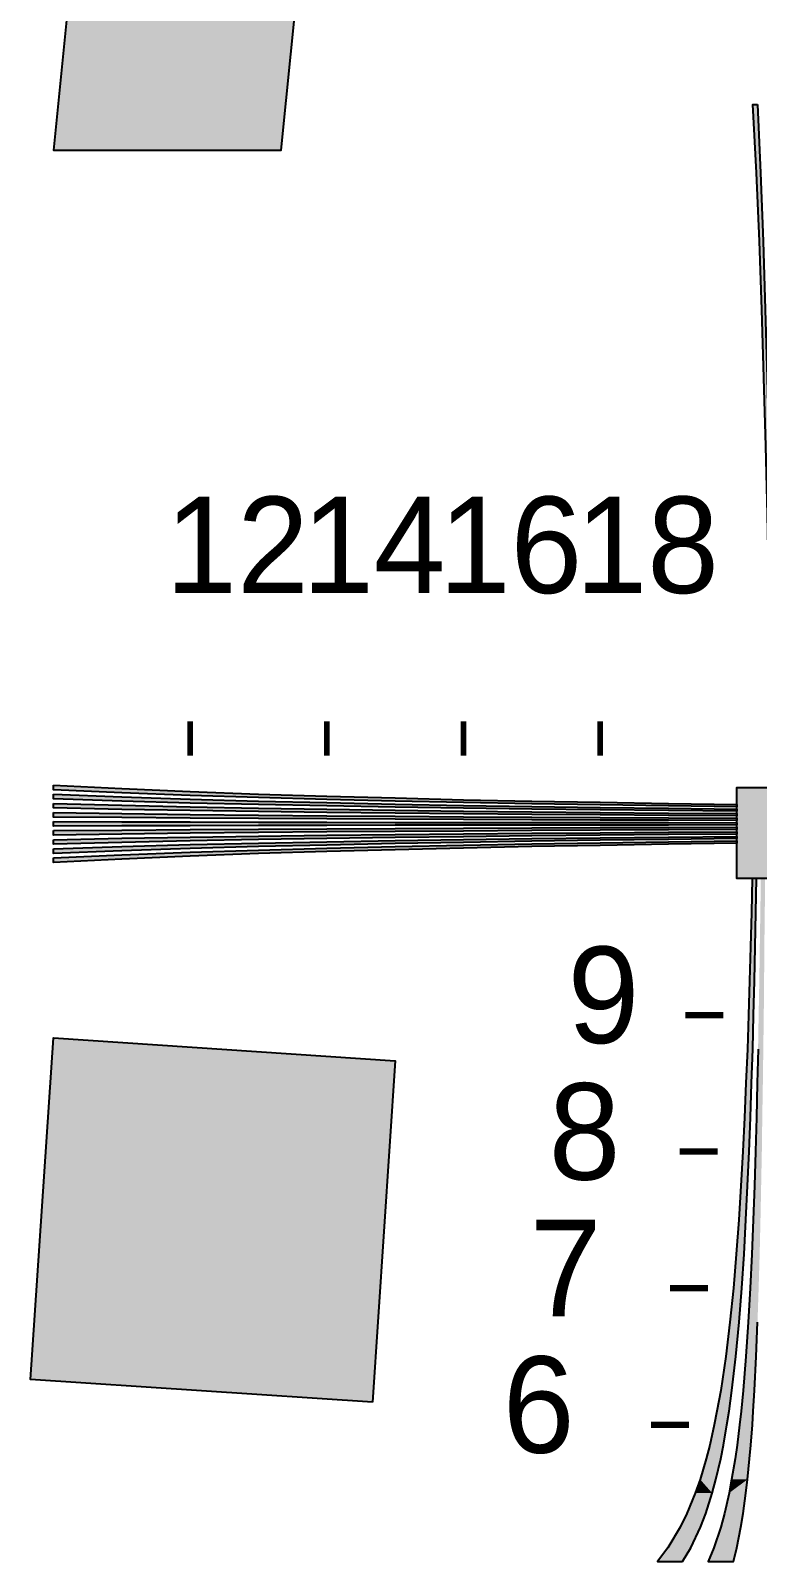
# Model space of a CAD drawing. Header units: millimetres. Extents: x 0 to 791, y 0 to 492.
# Drawn here: x 609.6 to 673.4, y 88.1 to 222.6 of the extents above; entities that cross this region are included whole.
import ezdxf

# ---------------------------------------------------------------- set-up
doc = ezdxf.new("R2010")
doc.units = ezdxf.units.MM
for name, color, linetype in [('LABELS', 7, 'Continuous'), ('PERIPHERY', 7, 'Continuous'), ('SFR', 7, 'Continuous')]:
    doc.layers.add(name, color=color, linetype=linetype)

msp = doc.modelspace()

# ---------------------------------------------------------------- hatches: boundary and pattern name
at = {"layer": 'PERIPHERY', "true_color": 0x000000}
h = msp.add_hatch(color=7, dxfattribs=at)
h.dxf.hatch_style = 1
h.paths.add_polyline_path([(673.36, 216.13), (673.63, 210.13), (673.86, 204.12), (674.05, 198.12), (674.22, 192.12), (674.36, 186.12), (674.48, 180.12), (674.6, 174.12), (674.69, 168.12), (674.78, 162.12), (674.86, 156.12), (674.67, 156.12), (674.57, 162.12), (674.47, 168.12), (674.36, 174.12), (674.24, 180.12), (674.1, 186.12), (673.94, 192.12), (673.75, 198.12), (673.54, 204.12), (673.28, 210.13), (672.97, 216.13), (673.36, 216.13)])
h = msp.add_hatch(color=7, dxfattribs=at)
h.dxf.hatch_style = 1
h.paths.add_polyline_path([(611.56, 156.33), (617.56, 156.02), (623.56, 155.76), (629.56, 155.55), (635.56, 155.36), (641.56, 155.2), (647.56, 155.05), (653.56, 154.93), (659.56, 154.82), (665.56, 154.72), (671.56, 154.63), (671.56, 154.43), (665.56, 154.51), (659.56, 154.6), (653.56, 154.69), (647.56, 154.8), (641.56, 154.93), (635.56, 155.07), (629.56, 155.24), (623.56, 155.43), (617.56, 155.66), (611.56, 155.93), (611.56, 156.33)])
h = msp.add_hatch(color=7, dxfattribs=at)
h.dxf.hatch_style = 1
h.paths.add_polyline_path([(679.56, 148.13), (671.56, 148.13), (671.56, 156.13), (679.56, 156.13), (679.56, 148.13)])
h = msp.add_hatch(color=7, dxfattribs=at)
h.dxf.hatch_style = 1
h.paths.add_polyline_path([(611.56, 155.53), (617.56, 155.29), (623.56, 155.1), (629.56, 154.93), (635.56, 154.79), (641.56, 154.66), (647.56, 154.55), (653.56, 154.46), (659.56, 154.37), (665.56, 154.3), (671.56, 154.23), (671.56, 154.03), (665.56, 154.09), (659.56, 154.15), (653.56, 154.22), (647.56, 154.3), (641.56, 154.4), (635.56, 154.5), (629.56, 154.62), (623.56, 154.76), (617.56, 154.93), (611.56, 155.13), (611.56, 155.53)])
h = msp.add_hatch(color=7, dxfattribs=at)
h.dxf.hatch_style = 1
h.paths.add_polyline_path([(611.56, 154.73), (617.56, 154.57), (623.56, 154.43), (629.56, 154.31), (635.56, 154.22), (641.56, 154.13), (647.56, 154.05), (653.56, 153.99), (659.56, 153.93), (665.56, 153.88), (671.56, 153.83), (671.56, 153.63), (665.56, 153.67), (659.56, 153.71), (653.56, 153.75), (647.56, 153.8), (641.56, 153.86), (635.56, 153.93), (629.56, 154.01), (623.56, 154.1), (617.56, 154.2), (611.56, 154.33), (611.56, 154.73)])
h = msp.add_hatch(color=7, dxfattribs=at)
h.dxf.hatch_style = 1
h.paths.add_polyline_path([(611.56, 153.93), (617.56, 153.84), (623.56, 153.76), (629.56, 153.7), (635.56, 153.64), (641.56, 153.6), (647.56, 153.55), (653.56, 153.52), (659.56, 153.49), (665.56, 153.46), (671.56, 153.43), (671.56, 153.23), (665.56, 153.25), (659.56, 153.26), (653.56, 153.28), (647.56, 153.3), (641.56, 153.33), (635.56, 153.36), (629.56, 153.39), (623.56, 153.43), (617.56, 153.48), (611.56, 153.53), (611.56, 153.93)])
h = msp.add_hatch(color=7, dxfattribs=at)
h.dxf.hatch_style = 1
h.paths.add_polyline_path([(611.56, 153.13), (617.56, 153.11), (623.56, 153.1), (629.56, 153.08), (635.56, 153.07), (641.56, 153.06), (647.56, 153.05), (653.56, 153.05), (659.56, 153.04), (665.56, 153.04), (671.56, 153.03), (671.56, 152.83), (665.56, 152.82), (659.56, 152.82), (653.56, 152.81), (647.56, 152.8), (641.56, 152.8), (635.56, 152.79), (629.56, 152.78), (623.56, 152.76), (617.56, 152.75), (611.56, 152.73), (611.56, 153.13)])
h = msp.add_hatch(color=7, dxfattribs=at)
h.dxf.hatch_style = 1
h.paths.add_polyline_path([(611.56, 152.33), (617.56, 152.38), (623.56, 152.43), (629.56, 152.47), (635.56, 152.5), (641.56, 152.53), (647.56, 152.55), (653.56, 152.58), (659.56, 152.6), (665.56, 152.61), (671.56, 152.63), (671.56, 152.43), (665.56, 152.4), (659.56, 152.37), (653.56, 152.34), (647.56, 152.3), (641.56, 152.26), (635.56, 152.22), (629.56, 152.16), (623.56, 152.1), (617.56, 152.02), (611.56, 151.93), (611.56, 152.33)])
h = msp.add_hatch(color=7, dxfattribs=at)
h.dxf.hatch_style = 1
h.paths.add_polyline_path([(611.56, 151.53), (617.56, 151.66), (623.56, 151.76), (629.56, 151.85), (635.56, 151.93), (641.56, 152), (647.56, 152.05), (653.56, 152.11), (659.56, 152.15), (665.56, 152.19), (671.56, 152.23), (671.56, 152.03), (665.56, 151.98), (659.56, 151.93), (653.56, 151.87), (647.56, 151.8), (641.56, 151.73), (635.56, 151.64), (629.56, 151.55), (623.56, 151.43), (617.56, 151.29), (611.56, 151.13), (611.56, 151.53)])
h = msp.add_hatch(color=7, dxfattribs=at)
h.dxf.hatch_style = 1
h.paths.add_polyline_path([(611.56, 150.73), (617.56, 150.93), (623.56, 151.1), (629.56, 151.24), (635.56, 151.36), (641.56, 151.46), (647.56, 151.55), (653.56, 151.64), (659.56, 151.71), (665.56, 151.77), (671.56, 151.83), (671.56, 151.63), (665.56, 151.56), (659.56, 151.49), (653.56, 151.4), (647.56, 151.3), (641.56, 151.2), (635.56, 151.07), (629.56, 150.93), (623.56, 150.76), (617.56, 150.57), (611.56, 150.33), (611.56, 150.73)])
h = msp.add_hatch(color=7, dxfattribs=at)
h.dxf.hatch_style = 1
h.paths.add_polyline_path([(611.56, 149.93), (617.56, 150.2), (623.56, 150.43), (629.56, 150.62), (635.56, 150.79), (641.56, 150.93), (647.56, 151.05), (653.56, 151.17), (659.56, 151.26), (665.56, 151.35), (671.56, 151.43), (671.56, 151.23), (665.56, 151.14), (659.56, 151.04), (653.56, 150.93), (647.56, 150.8), (641.56, 150.66), (635.56, 150.5), (629.56, 150.31), (623.56, 150.1), (617.56, 149.84), (611.56, 149.53), (611.56, 149.93)])
h = msp.add_hatch(color=7, dxfattribs=at)
h.dxf.hatch_style = 1
h.paths.add_polyline_path([(666.8, 88.13), (667.52, 89.33), (668.36, 91.13), (668.82, 92.33), (669.39, 94.13), (669.71, 95.33), (670.14, 97.13), (670.38, 98.33), (670.69, 100.13), (670.88, 101.33), (671.13, 103.13), (671.47, 106.13), (671.75, 109.13), (671.99, 112.13), (672.19, 115.13), (672.36, 118.13), (672.5, 121.13), (672.64, 124.13), (672.75, 127.13), (672.85, 130.13), (672.95, 133.13), (673.03, 136.13), (673.1, 139.13), (673.17, 142.13), (673.23, 145.13), (673.28, 148.13), (672.91, 148.13), (672.84, 145.13), (672.76, 142.13), (672.68, 139.13), (672.58, 136.13), (672.48, 133.13), (672.36, 130.13), (672.23, 127.13), (672.08, 124.13), (671.91, 121.13), (671.73, 118.13), (671.5, 115.13), (671.25, 112.13), (670.95, 109.13), (670.58, 106.13), (670.14, 103.13), (669.81, 101.33), (669.58, 100.13), (669.18, 98.33), (668.87, 97.13), (668.33, 95.33), (667.91, 94.13), (667.17, 92.33), (666.58, 91.13), (665.49, 89.33), (664.58, 88.13), (666.8, 88.13)])
h = msp.add_hatch(color=7, dxfattribs=at)
h.dxf.hatch_style = 1
h.paths.add_polyline_path([(671.25, 88.13), (671.55, 89.33), (671.92, 91.13), (672.12, 92.33), (672.36, 94.13), (672.49, 95.33), (672.68, 97.13), (672.78, 98.33), (672.92, 100.13), (672.99, 101.33), (673.11, 103.13), (673.25, 106.13), (673.37, 109.13), (673.47, 112.13), (673.56, 115.13), (673.63, 118.13), (673.69, 121.13), (673.75, 124.13), (673.79, 127.13), (673.84, 130.13), (673.88, 133.13), (673.92, 136.13), (673.95, 139.13), (673.97, 142.13), (674.01, 145.13), (674.03, 148.13), (673.66, 148.13), (673.62, 145.13), (673.57, 142.13), (673.53, 139.13), (673.47, 136.13), (673.42, 133.13), (673.35, 130.13), (673.27, 127.13), (673.19, 124.13), (673.11, 121.13), (672.99, 118.13), (672.87, 115.13), (672.73, 112.13), (672.56, 109.13), (672.36, 106.13), (672.12, 103.13), (671.94, 101.33), (671.8, 100.13), (671.58, 98.33), (671.4, 97.13), (671.1, 95.33), (670.88, 94.13), (670.47, 92.33), (670.14, 91.13), (669.53, 89.33), (669.03, 88.13), (671.25, 88.13)])
at = {"layer": 'SFR', "true_color": 0x000000}
h = msp.add_hatch(color=7, dxfattribs=at)
h.dxf.hatch_style = 1
h.paths.add_polyline_path([(619.56, 292.12), (611.56, 212.12), (631.56, 212.12), (634.97, 246.18), (714.17, 238.26), (711.56, 212.12), (731.56, 212.12), (739.56, 292.12), (719.56, 292.12), (716.15, 258.06), (636.95, 265.99), (639.56, 292.12), (619.56, 292.12), (619.56, 292.12)])
h = msp.add_hatch(color=7, dxfattribs=at)
h.dxf.hatch_style = 1
h.paths.add_polyline_path([(639.56, 102.12), (609.56, 104.12), (611.56, 134.13), (641.56, 132.12), (639.56, 102.12)])

# ---------------------------------------------------------------- linework, layer by layer
at = {"layer": 'PERIPHERY', "color": 250}
for points in [[(673.36, 216.13), (673.63, 210.13), (673.86, 204.12), (674.05, 198.12), (674.22, 192.12), (674.36, 186.12), (674.48, 180.12), (674.6, 174.12), (674.69, 168.12), (674.78, 162.12), (674.86, 156.12), (674.67, 156.12), (674.57, 162.12), (674.47, 168.12), (674.36, 174.12), (674.24, 180.12), (674.1, 186.12), (673.94, 192.12), (673.75, 198.12), (673.54, 204.12), (673.28, 210.13), (672.97, 216.13), (673.36, 216.13)], [(611.56, 156.33), (617.56, 156.02), (623.56, 155.76), (629.56, 155.55), (635.56, 155.36), (641.56, 155.2), (647.56, 155.05), (653.56, 154.93), (659.56, 154.82), (665.56, 154.72), (671.56, 154.63), (671.56, 154.43), (665.56, 154.51), (659.56, 154.6), (653.56, 154.69), (647.56, 154.8), (641.56, 154.93), (635.56, 155.07), (629.56, 155.24), (623.56, 155.43), (617.56, 155.66), (611.56, 155.93), (611.56, 156.33)], [(679.56, 148.13), (671.56, 148.13), (671.56, 156.13), (679.56, 156.13), (679.56, 148.13)], [(611.56, 155.53), (617.56, 155.29), (623.56, 155.1), (629.56, 154.93), (635.56, 154.79), (641.56, 154.66), (647.56, 154.55), (653.56, 154.46), (659.56, 154.37), (665.56, 154.3), (671.56, 154.23), (671.56, 154.03), (665.56, 154.09), (659.56, 154.15), (653.56, 154.22), (647.56, 154.3), (641.56, 154.4), (635.56, 154.5), (629.56, 154.62), (623.56, 154.76), (617.56, 154.93), (611.56, 155.13), (611.56, 155.53)], [(611.56, 154.73), (617.56, 154.57), (623.56, 154.43), (629.56, 154.31), (635.56, 154.22), (641.56, 154.13), (647.56, 154.05), (653.56, 153.99), (659.56, 153.93), (665.56, 153.88), (671.56, 153.83), (671.56, 153.63), (665.56, 153.67), (659.56, 153.71), (653.56, 153.75), (647.56, 153.8), (641.56, 153.86), (635.56, 153.93), (629.56, 154.01), (623.56, 154.1), (617.56, 154.2), (611.56, 154.33), (611.56, 154.73)], [(611.56, 153.93), (617.56, 153.84), (623.56, 153.76), (629.56, 153.7), (635.56, 153.64), (641.56, 153.6), (647.56, 153.55), (653.56, 153.52), (659.56, 153.49), (665.56, 153.46), (671.56, 153.43), (671.56, 153.23), (665.56, 153.25), (659.56, 153.26), (653.56, 153.28), (647.56, 153.3), (641.56, 153.33), (635.56, 153.36), (629.56, 153.39), (623.56, 153.43), (617.56, 153.48), (611.56, 153.53), (611.56, 153.93)], [(611.56, 153.13), (617.56, 153.11), (623.56, 153.1), (629.56, 153.08), (635.56, 153.07), (641.56, 153.06), (647.56, 153.05), (653.56, 153.05), (659.56, 153.04), (665.56, 153.04), (671.56, 153.03), (671.56, 152.83), (665.56, 152.82), (659.56, 152.82), (653.56, 152.81), (647.56, 152.8), (641.56, 152.8), (635.56, 152.79), (629.56, 152.78), (623.56, 152.76), (617.56, 152.75), (611.56, 152.73), (611.56, 153.13)], [(611.56, 152.33), (617.56, 152.38), (623.56, 152.43), (629.56, 152.47), (635.56, 152.5), (641.56, 152.53), (647.56, 152.55), (653.56, 152.58), (659.56, 152.6), (665.56, 152.61), (671.56, 152.63), (671.56, 152.43), (665.56, 152.4), (659.56, 152.37), (653.56, 152.34), (647.56, 152.3), (641.56, 152.26), (635.56, 152.22), (629.56, 152.16), (623.56, 152.1), (617.56, 152.02), (611.56, 151.93), (611.56, 152.33)], [(611.56, 151.53), (617.56, 151.66), (623.56, 151.76), (629.56, 151.85), (635.56, 151.93), (641.56, 152), (647.56, 152.05), (653.56, 152.11), (659.56, 152.15), (665.56, 152.19), (671.56, 152.23), (671.56, 152.03), (665.56, 151.98), (659.56, 151.93), (653.56, 151.87), (647.56, 151.8), (641.56, 151.73), (635.56, 151.64), (629.56, 151.55), (623.56, 151.43), (617.56, 151.29), (611.56, 151.13), (611.56, 151.53)], [(611.56, 150.73), (617.56, 150.93), (623.56, 151.1), (629.56, 151.24), (635.56, 151.36), (641.56, 151.46), (647.56, 151.55), (653.56, 151.64), (659.56, 151.71), (665.56, 151.77), (671.56, 151.83), (671.56, 151.63), (665.56, 151.56), (659.56, 151.49), (653.56, 151.4), (647.56, 151.3), (641.56, 151.2), (635.56, 151.07), (629.56, 150.93), (623.56, 150.76), (617.56, 150.57), (611.56, 150.33), (611.56, 150.73)], [(611.56, 149.93), (617.56, 150.2), (623.56, 150.43), (629.56, 150.62), (635.56, 150.79), (641.56, 150.93), (647.56, 151.05), (653.56, 151.17), (659.56, 151.26), (665.56, 151.35), (671.56, 151.43), (671.56, 151.23), (665.56, 151.14), (659.56, 151.04), (653.56, 150.93), (647.56, 150.8), (641.56, 150.66), (635.56, 150.5), (629.56, 150.31), (623.56, 150.1), (617.56, 149.84), (611.56, 149.53), (611.56, 149.93)], [(666.8, 88.13), (667.52, 89.33), (668.36, 91.13), (668.82, 92.33), (669.39, 94.13), (669.71, 95.33), (670.14, 97.13), (670.38, 98.33), (670.69, 100.13), (670.88, 101.33), (671.13, 103.13), (671.47, 106.13), (671.75, 109.13), (671.99, 112.13), (672.19, 115.13), (672.36, 118.13), (672.5, 121.13), (672.64, 124.13), (672.75, 127.13), (672.85, 130.13), (672.95, 133.13), (673.03, 136.13), (673.1, 139.13), (673.17, 142.13), (673.23, 145.13), (673.28, 148.13), (672.91, 148.13), (672.84, 145.13), (672.76, 142.13), (672.68, 139.13), (672.58, 136.13), (672.48, 133.13), (672.36, 130.13), (672.23, 127.13), (672.08, 124.13), (671.91, 121.13), (671.73, 118.13), (671.5, 115.13), (671.25, 112.13), (670.95, 109.13), (670.58, 106.13), (670.14, 103.13), (669.81, 101.33), (669.58, 100.13), (669.18, 98.33), (668.87, 97.13), (668.33, 95.33), (667.91, 94.13), (667.17, 92.33), (666.58, 91.13), (665.49, 89.33), (664.58, 88.13), (666.8, 88.13)]]:
    msp.add_lwpolyline(points, close=True, dxfattribs=at)
at = {"layer": 'PERIPHERY', "color": 250, "lineweight": 35}
for points, const_width in [([(623.56, 161.93), (623.56, 158.93)], 0.5), ([(635.56, 161.93), (635.56, 158.93)], 0.5), ([(647.56, 161.93), (647.56, 158.93)], 0.5), ([(659.56, 161.93), (659.56, 158.93)], 0.5), ([(670.36, 136.13), (667.03, 136.13)], 0.556), ([(669.86, 124.13), (666.53, 124.13)], 0.556), ([(669.03, 112.13), (665.69, 112.13)], 0.556), ([(667.36, 100.13), (664.03, 100.13)], 0.556)]:
    msp.add_lwpolyline(points, dxfattribs=dict(at, const_width=const_width))
at = {"layer": 'PERIPHERY', "color": 250}
msp.add_lwpolyline([(673.42, 133.13), (673.35, 130.13), (673.27, 127.13), (673.19, 124.13), (673.11, 121.13), (672.99, 118.13), (672.87, 115.13), (672.73, 112.13), (672.56, 109.13), (672.36, 106.13), (672.12, 103.13), (671.94, 101.33), (671.8, 100.13), (671.58, 98.33), (671.4, 97.13), (671.1, 95.33), (670.88, 94.13), (670.47, 92.33), (670.14, 91.13), (669.53, 89.33), (669.03, 88.13), (671.25, 88.13), (671.25, 88.13), (671.55, 89.33), (671.92, 91.13), (672.12, 92.33), (672.36, 94.13), (672.49, 95.33), (672.68, 97.13), (672.78, 98.33), (672.92, 100.13), (672.99, 101.33), (673.11, 103.13), (673.25, 106.13), (673.37, 109.13)], dxfattribs=at)
at = {"layer": 'PERIPHERY', "color": 250, "true_color": 0x000000}
for points in [[(673.36, 216.13), (672.97, 216.13), (673.28, 210.13)], [(673.36, 216.13), (673.28, 210.13), (673.54, 204.12)], [(611.56, 156.33), (611.56, 155.93), (617.56, 155.66)], [(611.56, 156.33), (617.56, 155.66), (623.56, 155.43)], [(611.56, 156.33), (623.56, 155.43), (629.56, 155.24)], [(611.56, 156.33), (629.56, 155.24), (635.56, 155.07)], [(635.56, 155.07), (617.56, 156.02), (611.56, 156.33)], [(635.56, 155.07), (623.56, 155.76), (617.56, 156.02)], [(679.56, 148.13), (679.56, 156.13), (671.56, 156.13)], [(671.56, 156.13), (671.56, 148.13), (679.56, 148.13)], [(611.56, 155.53), (611.56, 155.13), (617.56, 154.93)], [(611.56, 155.53), (617.56, 154.93), (623.56, 154.76)], [(611.56, 155.53), (623.56, 154.76), (629.56, 154.62)], [(611.56, 155.53), (629.56, 154.62), (635.56, 154.5)], [(635.56, 154.5), (617.56, 155.29), (611.56, 155.53)], [(611.56, 154.73), (611.56, 154.33), (617.56, 154.2)], [(611.56, 154.73), (617.56, 154.2), (623.56, 154.1)], [(611.56, 154.73), (623.56, 154.1), (629.56, 154.01)], [(611.56, 154.73), (629.56, 154.01), (635.56, 153.93)], [(611.56, 154.73), (635.56, 153.93), (641.56, 153.86)], [(641.56, 153.86), (617.56, 154.57), (611.56, 154.73)], [(635.56, 154.5), (623.56, 155.1), (617.56, 155.29)], [(635.56, 155.07), (629.56, 155.55), (623.56, 155.76)], [(635.56, 154.5), (629.56, 154.93), (623.56, 155.1)], [(635.56, 155.07), (635.56, 155.36), (629.56, 155.55)], [(635.56, 154.5), (635.56, 154.79), (629.56, 154.93)], [(635.56, 155.07), (641.56, 155.2), (635.56, 155.36)], [(635.56, 155.07), (647.56, 155.05), (641.56, 155.2)], [(635.56, 155.07), (641.56, 154.93), (647.56, 154.8)], [(635.56, 155.07), (647.56, 154.8), (653.56, 154.69)], [(635.56, 155.07), (653.56, 154.69), (659.56, 154.6)], [(635.56, 155.07), (659.56, 154.6), (665.56, 154.51)], [(635.56, 155.07), (665.56, 154.51), (671.56, 154.43)], [(635.56, 155.07), (671.56, 154.43), (671.56, 154.63)], [(635.56, 155.07), (671.56, 154.63), (665.56, 154.72)], [(635.56, 155.07), (665.56, 154.72), (659.56, 154.82)], [(635.56, 155.07), (659.56, 154.82), (653.56, 154.93)], [(635.56, 155.07), (653.56, 154.93), (647.56, 155.05)], [(635.56, 154.5), (641.56, 154.66), (635.56, 154.79)], [(611.56, 153.93), (611.56, 153.53), (617.56, 153.48)], [(611.56, 153.93), (617.56, 153.48), (623.56, 153.43)], [(611.56, 153.93), (623.56, 153.43), (629.56, 153.39)], [(611.56, 153.93), (629.56, 153.39), (635.56, 153.36)], [(611.56, 153.93), (635.56, 153.36), (641.56, 153.33)], [(611.56, 153.93), (641.56, 153.33), (647.56, 153.3)], [(611.56, 153.93), (647.56, 153.3), (653.56, 153.28)], [(653.56, 153.28), (617.56, 153.84), (611.56, 153.93)], [(641.56, 153.86), (623.56, 154.43), (617.56, 154.57)], [(653.56, 153.28), (623.56, 153.76), (617.56, 153.84)], [(641.56, 153.86), (629.56, 154.31), (623.56, 154.43)], [(653.56, 153.28), (629.56, 153.7), (623.56, 153.76)], [(641.56, 153.86), (635.56, 154.22), (629.56, 154.31)], [(653.56, 153.28), (635.56, 153.64), (629.56, 153.7)], [(635.56, 154.5), (647.56, 154.55), (641.56, 154.66)], [(635.56, 154.5), (653.56, 154.46), (647.56, 154.55)], [(635.56, 154.5), (641.56, 154.4), (653.56, 154.22)], [(635.56, 154.5), (653.56, 154.22), (659.56, 154.15)], [(635.56, 154.5), (659.56, 154.15), (665.56, 154.09)], [(635.56, 154.5), (665.56, 154.09), (671.56, 154.03)], [(635.56, 154.5), (671.56, 154.03), (671.56, 154.23)], [(635.56, 154.5), (671.56, 154.23), (665.56, 154.3)], [(635.56, 154.5), (665.56, 154.3), (659.56, 154.37)], [(635.56, 154.5), (659.56, 154.37), (653.56, 154.46)], [(641.56, 153.86), (641.56, 154.13), (635.56, 154.22)], [(653.56, 153.28), (641.56, 153.6), (635.56, 153.64)], [(641.56, 154.4), (647.56, 154.3), (653.56, 154.22)], [(641.56, 153.86), (647.56, 154.05), (641.56, 154.13)], [(641.56, 153.86), (653.56, 153.99), (647.56, 154.05)], [(641.56, 153.86), (659.56, 153.93), (653.56, 153.99)], [(641.56, 153.86), (665.56, 153.88), (659.56, 153.93)], [(641.56, 153.86), (671.56, 153.83), (665.56, 153.88)], [(641.56, 153.86), (647.56, 153.8), (653.56, 153.75)], [(641.56, 153.86), (653.56, 153.75), (659.56, 153.71)], [(641.56, 153.86), (659.56, 153.71), (665.56, 153.67)], [(641.56, 153.86), (665.56, 153.67), (671.56, 153.63)], [(641.56, 153.86), (671.56, 153.63), (671.56, 153.83)], [(653.56, 153.28), (647.56, 153.55), (641.56, 153.6)], [(653.56, 153.28), (653.56, 153.52), (647.56, 153.55)], [(653.56, 153.28), (659.56, 153.49), (653.56, 153.52)], [(653.56, 153.28), (665.56, 153.46), (659.56, 153.49)], [(653.56, 153.28), (671.56, 153.43), (665.56, 153.46)], [(653.56, 153.28), (665.56, 153.25), (671.56, 153.43)], [(665.56, 153.25), (671.56, 153.23), (671.56, 153.43)], [(611.56, 153.13), (611.56, 152.73), (617.56, 152.75)], [(611.56, 153.13), (617.56, 152.75), (623.56, 152.76)], [(611.56, 153.13), (623.56, 152.76), (629.56, 152.78)], [(611.56, 153.13), (629.56, 152.78), (635.56, 152.79)], [(611.56, 153.13), (635.56, 152.79), (641.56, 152.8)], [(611.56, 153.13), (641.56, 152.8), (647.56, 152.8)], [(611.56, 153.13), (647.56, 152.8), (653.56, 152.81)], [(611.56, 153.13), (653.56, 152.81), (659.56, 152.82)], [(611.56, 153.13), (659.56, 152.82), (665.56, 152.82)], [(611.56, 153.13), (665.56, 152.82), (671.56, 152.83)], [(671.56, 152.83), (617.56, 153.11), (611.56, 153.13)], [(611.56, 152.33), (671.56, 152.43), (671.56, 152.63)], [(611.56, 152.33), (671.56, 152.63), (665.56, 152.61)], [(611.56, 152.33), (665.56, 152.61), (659.56, 152.6)], [(611.56, 152.33), (659.56, 152.6), (653.56, 152.58)], [(611.56, 152.33), (653.56, 152.58), (647.56, 152.55)], [(611.56, 152.33), (647.56, 152.55), (641.56, 152.53)], [(611.56, 152.33), (641.56, 152.53), (635.56, 152.5)], [(611.56, 152.33), (635.56, 152.5), (629.56, 152.47)], [(611.56, 152.33), (629.56, 152.47), (623.56, 152.43)], [(611.56, 152.33), (665.56, 152.4), (671.56, 152.43)], [(623.56, 152.43), (617.56, 152.38), (611.56, 152.33)], [(611.56, 152.33), (659.56, 152.37), (665.56, 152.4)], [(611.56, 152.33), (653.56, 152.34), (659.56, 152.37)], [(611.56, 152.33), (647.56, 152.3), (653.56, 152.34)], [(611.56, 152.33), (611.56, 151.93), (617.56, 152.02)], [(611.56, 152.33), (617.56, 152.02), (623.56, 152.1)], [(611.56, 152.33), (623.56, 152.1), (629.56, 152.16)], [(611.56, 152.33), (629.56, 152.16), (635.56, 152.22)], [(611.56, 152.33), (635.56, 152.22), (641.56, 152.26)], [(611.56, 152.33), (641.56, 152.26), (647.56, 152.3)], [(611.56, 151.53), (671.56, 152.03), (671.56, 152.23)], [(611.56, 151.53), (671.56, 152.23), (665.56, 152.19)], [(611.56, 151.53), (665.56, 152.19), (659.56, 152.15)], [(611.56, 151.53), (659.56, 152.15), (653.56, 152.11)], [(611.56, 151.53), (653.56, 152.11), (647.56, 152.05)], [(611.56, 151.53), (647.56, 152.05), (641.56, 152)], [(611.56, 151.53), (665.56, 151.98), (671.56, 152.03)], [(611.56, 151.53), (641.56, 152), (635.56, 151.93)], [(671.56, 152.83), (623.56, 153.1), (617.56, 153.11)], [(671.56, 152.83), (629.56, 153.08), (623.56, 153.1)], [(671.56, 152.83), (635.56, 153.07), (629.56, 153.08)], [(671.56, 152.83), (641.56, 153.06), (635.56, 153.07)], [(671.56, 152.83), (647.56, 153.05), (641.56, 153.06)], [(671.56, 152.83), (653.56, 153.05), (647.56, 153.05)], [(653.56, 153.28), (659.56, 153.26), (665.56, 153.25)], [(671.56, 152.83), (659.56, 153.04), (653.56, 153.05)], [(671.56, 152.83), (665.56, 153.04), (659.56, 153.04)], [(671.56, 152.83), (671.56, 153.03), (665.56, 153.04)], [(611.56, 151.53), (659.56, 151.93), (665.56, 151.98)], [(611.56, 151.53), (653.56, 151.87), (659.56, 151.93)], [(611.56, 151.53), (635.56, 151.93), (629.56, 151.85)], [(611.56, 151.53), (647.56, 151.8), (653.56, 151.87)], [(611.56, 151.53), (629.56, 151.85), (623.56, 151.76)], [(611.56, 150.73), (653.56, 151.4), (671.56, 151.83)], [(611.56, 150.73), (671.56, 151.83), (665.56, 151.77)], [(611.56, 151.53), (641.56, 151.73), (647.56, 151.8)], [(611.56, 150.73), (665.56, 151.77), (659.56, 151.71)], [(623.56, 151.76), (617.56, 151.66), (611.56, 151.53)], [(611.56, 151.53), (635.56, 151.64), (641.56, 151.73)], [(611.56, 150.73), (659.56, 151.71), (653.56, 151.64)], [(611.56, 151.53), (629.56, 151.55), (635.56, 151.64)], [(611.56, 150.73), (653.56, 151.64), (647.56, 151.55)], [(611.56, 151.53), (623.56, 151.43), (629.56, 151.55)], [(611.56, 150.73), (647.56, 151.55), (641.56, 151.46)], [(611.56, 151.53), (611.56, 151.13), (617.56, 151.29)], [(611.56, 151.53), (617.56, 151.29), (623.56, 151.43)], [(611.56, 150.73), (641.56, 151.46), (635.56, 151.36)], [(611.56, 149.93), (641.56, 150.66), (671.56, 151.43)], [(611.56, 149.93), (671.56, 151.43), (665.56, 151.35)], [(611.56, 150.73), (647.56, 151.3), (653.56, 151.4)], [(611.56, 150.73), (635.56, 151.36), (629.56, 151.24)], [(611.56, 149.93), (665.56, 151.35), (659.56, 151.26)], [(611.56, 150.73), (641.56, 151.2), (647.56, 151.3)], [(611.56, 149.93), (659.56, 151.26), (653.56, 151.17)], [(611.56, 150.73), (629.56, 151.24), (623.56, 151.1)], [(611.56, 150.73), (635.56, 151.07), (641.56, 151.2)], [(611.56, 149.93), (653.56, 151.17), (647.56, 151.05)], [(623.56, 151.1), (617.56, 150.93), (611.56, 150.73)], [(611.56, 150.73), (629.56, 150.93), (635.56, 151.07)], [(611.56, 149.93), (647.56, 151.05), (641.56, 150.93)], [(611.56, 150.73), (623.56, 150.76), (629.56, 150.93)], [(611.56, 149.93), (641.56, 150.93), (635.56, 150.79)], [(611.56, 149.93), (635.56, 150.79), (629.56, 150.62)], [(611.56, 150.73), (617.56, 150.57), (623.56, 150.76)], [(611.56, 150.73), (611.56, 150.33), (617.56, 150.57)], [(611.56, 149.93), (635.56, 150.5), (641.56, 150.66)], [(641.56, 150.66), (647.56, 150.8), (671.56, 151.43)], [(647.56, 150.8), (653.56, 150.93), (671.56, 151.43)], [(653.56, 151.4), (659.56, 151.49), (671.56, 151.83)], [(653.56, 150.93), (659.56, 151.04), (671.56, 151.43)], [(659.56, 151.49), (665.56, 151.56), (671.56, 151.83)], [(659.56, 151.04), (665.56, 151.14), (671.56, 151.43)], [(665.56, 151.56), (671.56, 151.63), (671.56, 151.83)], [(665.56, 151.14), (671.56, 151.23), (671.56, 151.43)], [(611.56, 149.93), (629.56, 150.62), (623.56, 150.43)], [(611.56, 149.93), (629.56, 150.31), (635.56, 150.5)], [(623.56, 150.43), (617.56, 150.2), (611.56, 149.93)], [(611.56, 149.93), (623.56, 150.1), (629.56, 150.31)], [(611.56, 149.93), (617.56, 149.84), (623.56, 150.1)], [(611.56, 149.93), (611.56, 149.53), (617.56, 149.84)], [(672.49, 95.33), (674.01, 145.13), (674.03, 148.13)], [(672.49, 95.33), (674.03, 148.13), (673.35, 130.13)], [(672.64, 124.13), (673.23, 145.13), (673.28, 148.13)], [(672.64, 124.13), (673.28, 148.13), (672.91, 148.13)], [(672.64, 124.13), (672.91, 148.13), (672.84, 145.13)], [(674.03, 148.13), (673.42, 133.13), (673.35, 130.13)], [(672.49, 95.33), (673.97, 142.13), (674.01, 145.13)], [(672.64, 124.13), (673.17, 142.13), (673.23, 145.13)], [(672.64, 124.13), (672.84, 145.13), (672.76, 142.13)], [(672.49, 95.33), (673.95, 139.13), (673.97, 142.13)], [(672.64, 124.13), (673.1, 139.13), (673.17, 142.13)], [(672.64, 124.13), (672.76, 142.13), (672.68, 139.13)], [(672.49, 95.33), (673.92, 136.13), (673.95, 139.13)], [(672.64, 124.13), (672.68, 139.13), (672.58, 136.13)], [(672.64, 124.13), (673.03, 136.13), (673.1, 139.13)], [(672.64, 124.13), (672.58, 136.13), (672.48, 133.13)], [(672.49, 95.33), (673.88, 133.13), (673.92, 136.13)], [(672.64, 124.13), (672.95, 133.13), (673.03, 136.13)], [(672.64, 124.13), (672.48, 133.13), (672.36, 130.13)], [(672.49, 95.33), (673.84, 130.13), (673.88, 133.13)], [(672.64, 124.13), (672.85, 130.13), (672.95, 133.13)], [(672.64, 124.13), (672.36, 130.13), (672.23, 127.13)], [(672.49, 95.33), (673.79, 127.13), (673.84, 130.13)], [(672.49, 95.33), (673.35, 130.13), (673.27, 127.13)], [(672.64, 124.13), (672.75, 127.13), (672.85, 130.13)], [(672.64, 124.13), (672.23, 127.13), (672.08, 124.13)], [(672.49, 95.33), (673.75, 124.13), (673.79, 127.13)], [(672.49, 95.33), (673.27, 127.13), (673.19, 124.13)], [(669.39, 94.13), (672.5, 121.13), (672.64, 124.13)], [(669.39, 94.13), (672.64, 124.13), (670.95, 109.13)], [(672.64, 124.13), (671.25, 112.13), (670.95, 109.13)], [(672.64, 124.13), (671.5, 115.13), (671.25, 112.13)], [(672.64, 124.13), (671.73, 118.13), (671.5, 115.13)], [(672.64, 124.13), (671.91, 121.13), (671.73, 118.13)], [(672.64, 124.13), (672.08, 124.13), (671.91, 121.13)], [(672.49, 95.33), (673.69, 121.13), (673.75, 124.13)], [(672.49, 95.33), (673.19, 124.13), (673.11, 121.13)], [(669.39, 94.13), (672.36, 118.13), (672.5, 121.13)], [(672.49, 95.33), (673.63, 118.13), (673.69, 121.13)], [(672.49, 95.33), (673.11, 121.13), (672.99, 118.13)], [(669.39, 94.13), (672.19, 115.13), (672.36, 118.13)], [(672.49, 95.33), (673.56, 115.13), (673.63, 118.13)], [(672.49, 95.33), (672.99, 118.13), (672.87, 115.13)], [(669.39, 94.13), (671.99, 112.13), (672.19, 115.13)], [(672.49, 95.33), (673.47, 112.13), (673.56, 115.13)], [(672.49, 95.33), (672.87, 115.13), (672.73, 112.13)], [(669.39, 94.13), (671.75, 109.13), (671.99, 112.13)], [(672.49, 95.33), (673.37, 109.13), (673.47, 112.13)], [(672.49, 95.33), (672.73, 112.13), (672.56, 109.13)], [(669.39, 94.13), (671.47, 106.13), (671.75, 109.13)], [(669.39, 94.13), (670.95, 109.13), (670.58, 106.13)], [(672.49, 95.33), (672.56, 109.13), (672.36, 106.13)], [(672.49, 95.33), (673.25, 106.13), (673.37, 109.13)], [(669.39, 94.13), (671.13, 103.13), (671.47, 106.13)], [(669.39, 94.13), (670.58, 106.13), (670.14, 103.13)], [(672.49, 95.33), (672.36, 106.13), (672.12, 103.13)], [(672.49, 95.33), (673.11, 103.13), (673.25, 106.13)], [(669.39, 94.13), (670.88, 101.33), (671.13, 103.13)], [(669.39, 94.13), (670.14, 103.13), (669.81, 101.33)], [(672.49, 95.33), (672.12, 103.13), (671.94, 101.33)], [(672.49, 95.33), (672.99, 101.33), (673.11, 103.13)], [(669.39, 94.13), (670.69, 100.13), (670.88, 101.33)], [(669.39, 94.13), (669.81, 101.33), (669.58, 100.13)], [(672.49, 95.33), (671.94, 101.33), (671.8, 100.13)], [(672.49, 95.33), (672.92, 100.13), (672.99, 101.33)], [(669.39, 94.13), (669.58, 100.13), (669.18, 98.33)], [(669.39, 94.13), (670.38, 98.33), (670.69, 100.13)], [(672.49, 95.33), (671.8, 100.13), (671.58, 98.33)], [(672.49, 95.33), (672.78, 98.33), (672.92, 100.13)], [(669.39, 94.13), (669.18, 98.33), (668.87, 97.13)], [(669.39, 94.13), (670.14, 97.13), (670.38, 98.33)], [(672.49, 95.33), (671.58, 98.33), (671.4, 97.13)], [(672.49, 95.33), (672.68, 97.13), (672.78, 98.33)], [(669.39, 94.13), (668.87, 97.13), (668.33, 95.33)], [(669.39, 94.13), (669.71, 95.33), (670.14, 97.13)], [(672.49, 95.33), (671.4, 97.13), (671.1, 95.33)], [(669.39, 94.13), (668.33, 95.33), (667.91, 94.13)], [(669.03, 88.13), (672.36, 94.13), (672.49, 95.33)], [(672.49, 95.33), (669.53, 89.33), (669.03, 88.13)], [(672.49, 95.33), (670.14, 91.13), (669.53, 89.33)], [(672.49, 95.33), (670.47, 92.33), (670.14, 91.13)], [(672.49, 95.33), (670.88, 94.13), (670.47, 92.33)], [(672.49, 95.33), (671.1, 95.33), (670.88, 94.13)], [(664.58, 88.13), (668.82, 92.33), (669.39, 94.13)], [(669.39, 94.13), (665.49, 89.33), (664.58, 88.13)], [(669.39, 94.13), (666.58, 91.13), (665.49, 89.33)], [(669.39, 94.13), (667.17, 92.33), (666.58, 91.13)], [(669.39, 94.13), (667.91, 94.13), (667.17, 92.33)], [(669.03, 88.13), (672.12, 92.33), (672.36, 94.13)], [(664.58, 88.13), (668.36, 91.13), (668.82, 92.33)], [(669.03, 88.13), (671.92, 91.13), (672.12, 92.33)], [(664.58, 88.13), (667.52, 89.33), (668.36, 91.13)], [(669.03, 88.13), (671.55, 89.33), (671.92, 91.13)], [(664.58, 88.13), (666.8, 88.13), (667.52, 89.33)], [(669.03, 88.13), (671.25, 88.13), (671.55, 89.33)]]:
    msp.add_solid(points, dxfattribs=at)
at = {"layer": 'SFR', "color": 250}
for points in [[(619.56, 292.12), (611.56, 212.12), (631.56, 212.12), (634.97, 246.18), (714.17, 238.26), (711.56, 212.12), (731.56, 212.12), (739.56, 292.12), (719.56, 292.12), (716.15, 258.06), (636.95, 265.99), (639.56, 292.12), (619.56, 292.12), (619.56, 292.12)], [(639.56, 102.12), (609.56, 104.12), (611.56, 134.13), (641.56, 132.12), (639.56, 102.12)]]:
    msp.add_lwpolyline(points, close=True, dxfattribs=at)
at = {"layer": 'SFR', "color": 250, "true_color": 0x000000}
for points in [[(619.56, 292.12), (619.56, 292.12), (611.56, 212.12)], [(619.56, 292.12), (611.56, 212.12), (631.56, 212.12)], [(619.56, 292.12), (631.56, 212.12), (634.97, 246.18)], [(611.56, 134.13), (609.56, 104.12), (639.56, 102.12)], [(639.56, 102.12), (641.56, 132.12), (611.56, 134.13)]]:
    msp.add_solid(points, dxfattribs=at)

# ---------------------------------------------------------------- texts
at = {"layer": 'LABELS', "color": 250}
for s, height, p in [('12', 8.467, (621.39, 173.21)), ('14', 8.467, (633.39, 173.21)), ('16', 8.467, (645.39, 173.21)), ('18', 8.467, (657.39, 173.21)), ('9', 8.47, (656.7, 133.67)), ('8', 8.47, (655.04, 121.67)), ('7', 8.47, (653.38, 109.67)), ('6', 8.47, (651.01, 97.67))]:
    msp.add_text(s, height=height, dxfattribs=at).set_placement(p)

doc.saveas('drawing.dxf')
